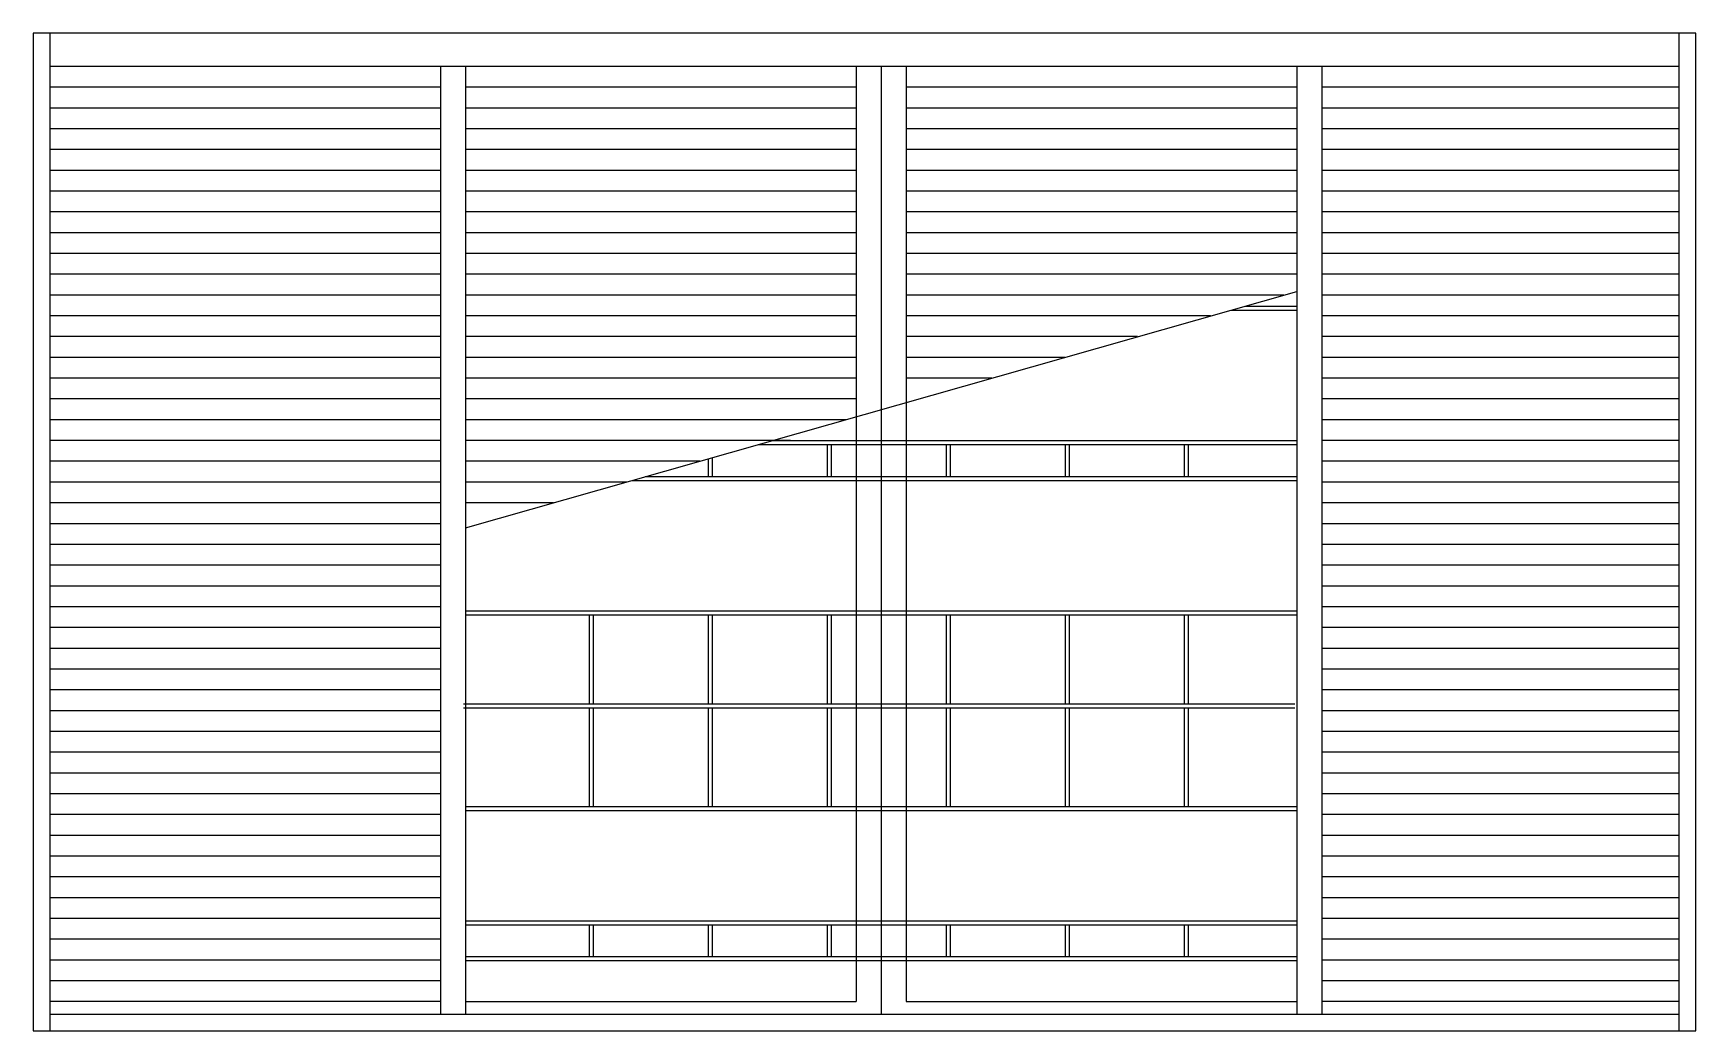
# Model space of a CAD drawing. Header units: millimetres. Extents: x 449.57 to 451.57, y 1327.45 to 1328.65.
import ezdxf

# ---------------------------------------------------------------- set-up
doc = ezdxf.new("R2010")
doc.units = ezdxf.units.MM
doc.header["$LTSCALE"] = 0.5
doc.layers.add('Gravia_Venezianas', color=1, linetype='Continuous')
doc.layers.add('Ltype_interrupção', color=7, linetype='INTERRUP')
doc.linetypes.add('INTERRUP', pattern='A,0.6,-0.04,[1,INTERRUP.shx,S=0.1,R=0,X=0,Y=0],-0.04', length=0.68)

msp = doc.modelspace()

# ---------------------------------------------------------------- linework, layer by layer
at = {"layer": 'Gravia_Venezianas', "color": 2}
for p, q in [((451.5722, 1328.6524), (449.5722, 1328.6524)), ((449.5722, 1328.6524), (449.5722, 1327.4524)), ((451.5722, 1327.4524), (451.5722, 1328.6524)), ((449.5722, 1327.4524), (451.5722, 1327.4524))]:
    msp.add_line(p, q, dxfattribs=at)
at = {"layer": 'Gravia_Venezianas'}
for p, q in [((449.5922, 1328.6524), (449.5922, 1327.4524)), ((451.5522, 1327.4524), (451.5522, 1328.6524)), ((451.5522, 1328.6124), (449.5922, 1328.6124)), ((451.5522, 1328.6124), (449.5922, 1328.6124)), ((450.0622, 1328.6124), (450.0622, 1327.4724)), ((450.0922, 1328.6124), (450.0922, 1327.4724)), ((450.5622, 1328.6124), (450.5622, 1327.4874)), ((450.5922, 1328.6124), (450.5922, 1327.4724)), ((450.6222, 1328.6124), (450.6222, 1327.4874)), ((451.0922, 1328.6124), (451.0922, 1327.4724)), ((451.1222, 1328.6124), (451.1222, 1327.4724)), ((450.0622, 1328.5874), (449.5922, 1328.5874)), ((450.5622, 1328.5874), (450.0922, 1328.5874)), ((451.0922, 1328.5874), (450.6222, 1328.5874)), ((451.5522, 1328.5874), (451.1222, 1328.5874)), ((450.0622, 1328.5624), (449.5922, 1328.5624)), ((450.5622, 1328.5624), (450.0922, 1328.5624)), ((451.0922, 1328.5624), (450.6222, 1328.5624)), ((451.5522, 1328.5624), (451.1222, 1328.5624)), ((450.0622, 1328.5374), (449.5922, 1328.5374)), ((450.5622, 1328.5374), (450.0922, 1328.5374)), ((451.0922, 1328.5374), (450.6222, 1328.5374)), ((451.5522, 1328.5374), (451.1222, 1328.5374)), ((450.0622, 1328.5124), (449.5922, 1328.5124)), ((450.5622, 1328.5124), (450.0922, 1328.5124)), ((451.0922, 1328.5124), (450.6222, 1328.5124)), ((451.5522, 1328.5124), (451.1222, 1328.5124)), ((450.0622, 1328.4874), (449.5922, 1328.4874)), ((450.5622, 1328.4874), (450.0922, 1328.4874)), ((451.0922, 1328.4874), (450.6222, 1328.4874)), ((451.5522, 1328.4874), (451.1222, 1328.4874)), ((450.0622, 1328.4624), (449.5922, 1328.4624)), ((450.5622, 1328.4624), (450.0922, 1328.4624)), ((451.0922, 1328.4624), (450.6222, 1328.4624)), ((451.5522, 1328.4624), (451.1222, 1328.4624)), ((450.0622, 1328.4374), (449.5922, 1328.4374)), ((450.5622, 1328.4374), (450.0922, 1328.4374)), ((451.0922, 1328.4374), (450.6222, 1328.4374)), ((451.5522, 1328.4374), (451.1222, 1328.4374)), ((450.0622, 1328.4124), (449.5922, 1328.4124)), ((450.5622, 1328.4124), (450.0922, 1328.4124)), ((451.0922, 1328.4124), (450.6222, 1328.4124)), ((451.5522, 1328.4124), (451.1222, 1328.4124)), ((450.0622, 1328.3874), (449.5922, 1328.3874)), ((450.5622, 1328.3874), (450.0922, 1328.3874)), ((451.0922, 1328.3874), (450.6222, 1328.3874)), ((451.5522, 1328.3874), (451.1222, 1328.3874)), ((450.0622, 1328.3624), (449.5922, 1328.3624)), ((450.5622, 1328.3624), (450.0922, 1328.3624)), ((451.0922, 1328.3624), (450.6222, 1328.3624)), ((451.5522, 1328.3624), (451.1222, 1328.3624)), ((450.0622, 1328.3374), (449.5922, 1328.3374)), ((450.5622, 1328.3374), (450.0922, 1328.3374)), ((451.0765, 1328.3374), (450.6222, 1328.3374)), ((451.0301, 1328.3242), (451.0922, 1328.3242)), ((451.5522, 1328.3374), (451.1222, 1328.3374)), ((450.0622, 1328.3124), (449.5922, 1328.3124)), ((450.5622, 1328.3124), (450.0922, 1328.3124)), ((450.9886, 1328.3124), (450.6222, 1328.3124)), ((451.0132, 1328.3194), (451.0922, 1328.3194)), ((451.5522, 1328.3124), (451.1222, 1328.3124)), ((450.0622, 1328.2874), (449.5922, 1328.2874)), ((450.5622, 1328.2874), (450.0922, 1328.2874)), ((450.9008, 1328.2874), (450.6222, 1328.2874)), ((451.5522, 1328.2874), (451.1222, 1328.2874)), ((450.0622, 1328.2624), (449.5922, 1328.2624)), ((450.5622, 1328.2624), (450.0922, 1328.2624)), ((450.813, 1328.2624), (450.6222, 1328.2624)), ((451.5522, 1328.2624), (451.1222, 1328.2624)), ((450.0622, 1328.2374), (449.5922, 1328.2374)), ((450.5622, 1328.2374), (450.0922, 1328.2374)), ((450.7252, 1328.2374), (450.6222, 1328.2374)), ((451.5522, 1328.2374), (451.1222, 1328.2374)), ((450.0622, 1328.2124), (449.5922, 1328.2124)), ((450.5622, 1328.2124), (450.0922, 1328.2124)), ((451.5522, 1328.2124), (451.1222, 1328.2124)), ((450.0622, 1328.1874), (449.5922, 1328.1874)), ((450.55, 1328.1874), (450.0922, 1328.1874)), ((451.5522, 1328.1874), (451.1222, 1328.1874)), ((450.0622, 1328.1624), (449.5922, 1328.1624)), ((450.4831, 1328.1624), (450.0922, 1328.1624)), ((450.4617, 1328.1624), (451.0922, 1328.1624)), ((451.5522, 1328.1624), (451.1222, 1328.1624)), ((450.384, 1328.1402), (450.384, 1328.1192)), ((450.3888, 1328.1416), (450.3888, 1328.1192)), ((450.4449, 1328.1576), (451.0922, 1328.1576)), ((450.5272, 1328.1576), (450.5272, 1328.1192)), ((450.532, 1328.1576), (450.532, 1328.1192)), ((450.6704, 1328.1576), (450.6704, 1328.1192)), ((450.6752, 1328.1576), (450.6752, 1328.1192)), ((450.8136, 1328.1576), (450.8136, 1328.1192)), ((450.8184, 1328.1576), (450.8184, 1328.1192)), ((450.9568, 1328.1576), (450.9568, 1328.1192)), ((450.9616, 1328.1576), (450.9616, 1328.1192)), ((450.0622, 1328.1374), (449.5922, 1328.1374)), ((450.3739, 1328.1374), (450.0922, 1328.1374)), ((451.5522, 1328.1374), (451.1222, 1328.1374)), ((450.0622, 1328.1124), (449.5922, 1328.1124)), ((450.2861, 1328.1124), (450.0922, 1328.1124)), ((450.2931, 1328.1144), (451.0922, 1328.1144)), ((450.3083, 1328.1192), (451.0922, 1328.1192)), ((451.5522, 1328.1124), (451.1222, 1328.1124)), ((450.0622, 1328.0874), (449.5922, 1328.0874)), ((450.1982, 1328.0874), (450.0922, 1328.0874)), ((451.5522, 1328.0874), (451.1222, 1328.0874)), ((450.0622, 1328.0624), (449.5922, 1328.0624)), ((451.5522, 1328.0624), (451.1222, 1328.0624)), ((450.0622, 1328.0374), (449.5922, 1328.0374)), ((451.5522, 1328.0374), (451.1222, 1328.0374)), ((450.0622, 1328.0124), (449.5922, 1328.0124)), ((451.5522, 1328.0124), (451.1222, 1328.0124)), ((450.0622, 1327.9874), (449.5922, 1327.9874)), ((451.5522, 1327.9874), (451.1222, 1327.9874)), ((450.0622, 1327.9624), (449.5922, 1327.9624)), ((451.5522, 1327.9624), (451.1222, 1327.9624)), ((450.0922, 1327.9574), (451.0922, 1327.9574)), ((450.0922, 1327.9574), (451.0922, 1327.9574)), ((450.0922, 1327.9526), (451.0922, 1327.9526)), ((450.0922, 1327.9526), (451.0922, 1327.9526)), ((450.2408, 1327.9526), (450.2408, 1327.8458)), ((450.2456, 1327.9526), (450.2456, 1327.8458)), ((450.384, 1327.9526), (450.384, 1327.8458)), ((450.3888, 1327.9526), (450.3888, 1327.8458)), ((450.5272, 1327.9526), (450.5272, 1327.8458)), ((450.532, 1327.9526), (450.532, 1327.8458)), ((450.6704, 1327.9526), (450.6704, 1327.8458)), ((450.6752, 1327.9526), (450.6752, 1327.8458)), ((450.8136, 1327.9526), (450.8136, 1327.8458)), ((450.8184, 1327.9526), (450.8184, 1327.8458)), ((450.9568, 1327.9526), (450.9568, 1327.8458)), ((450.9616, 1327.9526), (450.9616, 1327.8458)), ((450.0622, 1327.9374), (449.5922, 1327.9374)), ((451.5522, 1327.9374), (451.1222, 1327.9374)), ((450.0622, 1327.9124), (449.5922, 1327.9124)), ((450.0622, 1327.9124), (449.5922, 1327.9124)), ((451.5522, 1327.9124), (451.1222, 1327.9124)), ((450.0622, 1327.8874), (449.5922, 1327.8874)), ((451.5522, 1327.8874), (451.1222, 1327.8874)), ((450.0622, 1327.8624), (449.5922, 1327.8624)), ((451.5522, 1327.8624), (451.1222, 1327.8624)), ((450.0898, 1327.8458), (451.0898, 1327.8458)), ((450.0898, 1327.841), (451.0898, 1327.841)), ((450.2408, 1327.841), (450.2408, 1327.7222)), ((450.2456, 1327.841), (450.2456, 1327.7222)), ((450.384, 1327.841), (450.384, 1327.7222)), ((450.3888, 1327.841), (450.3888, 1327.7222)), ((450.5272, 1327.841), (450.5272, 1327.7222)), ((450.532, 1327.841), (450.532, 1327.7222)), ((450.6704, 1327.841), (450.6704, 1327.7222)), ((450.6752, 1327.841), (450.6752, 1327.7222)), ((450.8136, 1327.841), (450.8136, 1327.7222)), ((450.8184, 1327.841), (450.8184, 1327.7222)), ((450.9568, 1327.841), (450.9568, 1327.7222)), ((450.9616, 1327.841), (450.9616, 1327.7222)), ((450.0622, 1327.8374), (449.5922, 1327.8374)), ((451.5522, 1327.8374), (451.1222, 1327.8374)), ((450.0622, 1327.8124), (449.5922, 1327.8124)), ((451.5522, 1327.8124), (451.1222, 1327.8124)), ((450.0622, 1327.7874), (449.5922, 1327.7874)), ((451.5522, 1327.7874), (451.1222, 1327.7874)), ((450.0622, 1327.7624), (449.5922, 1327.7624)), ((450.0622, 1327.7624), (449.5922, 1327.7624)), ((451.5522, 1327.7624), (451.1222, 1327.7624)), ((450.0622, 1327.7374), (449.5922, 1327.7374)), ((450.0922, 1327.7222), (451.0922, 1327.7222)), ((450.0922, 1327.7222), (451.0922, 1327.7222)), ((451.5522, 1327.7374), (451.1222, 1327.7374)), ((450.0622, 1327.7124), (449.5922, 1327.7124)), ((450.0922, 1327.7174), (451.0922, 1327.7174)), ((450.0922, 1327.7174), (451.0922, 1327.7174)), ((451.5522, 1327.7124), (451.1222, 1327.7124)), ((450.0622, 1327.6874), (449.5922, 1327.6874)), ((451.5522, 1327.6874), (451.1222, 1327.6874)), ((450.0622, 1327.6624), (449.5922, 1327.6624)), ((451.5522, 1327.6624), (451.1222, 1327.6624)), ((450.0622, 1327.6374), (449.5922, 1327.6374)), ((451.5522, 1327.6374), (451.1222, 1327.6374)), ((450.0622, 1327.6124), (449.5922, 1327.6124)), ((451.5522, 1327.6124), (451.1222, 1327.6124)), ((450.0622, 1327.5874), (449.5922, 1327.5874)), ((450.0922, 1327.5847), (451.0922, 1327.5847)), ((450.0922, 1327.5847), (451.0922, 1327.5847)), ((451.5522, 1327.5874), (451.1222, 1327.5874)), ((450.0622, 1327.5624), (449.5922, 1327.5624)), ((450.0622, 1327.5624), (449.5922, 1327.5624)), ((450.0922, 1327.5799), (451.0922, 1327.5799)), ((450.0922, 1327.5799), (451.0922, 1327.5799)), ((450.2408, 1327.5799), (450.2408, 1327.5415)), ((450.2456, 1327.5799), (450.2456, 1327.5415)), ((450.384, 1327.5799), (450.384, 1327.5415)), ((450.3888, 1327.5799), (450.3888, 1327.5415)), ((450.5272, 1327.5799), (450.5272, 1327.5415)), ((450.532, 1327.5799), (450.532, 1327.5415)), ((450.6704, 1327.5799), (450.6704, 1327.5415)), ((450.6752, 1327.5799), (450.6752, 1327.5415)), ((450.8136, 1327.5799), (450.8136, 1327.5415)), ((450.8184, 1327.5799), (450.8184, 1327.5415)), ((450.9568, 1327.5799), (450.9568, 1327.5415)), ((450.9616, 1327.5799), (450.9616, 1327.5415)), ((451.5522, 1327.5624), (451.1222, 1327.5624)), ((450.0922, 1327.5415), (451.0922, 1327.5415)), ((450.0922, 1327.5415), (451.0922, 1327.5415)), ((450.0622, 1327.5374), (449.5922, 1327.5374)), ((450.0922, 1327.5367), (451.0922, 1327.5367)), ((450.0922, 1327.5367), (451.0922, 1327.5367)), ((451.5522, 1327.5374), (451.1222, 1327.5374)), ((450.0622, 1327.5124), (449.5922, 1327.5124)), ((451.5522, 1327.5124), (451.1222, 1327.5124)), ((450.0622, 1327.4874), (449.5922, 1327.4874)), ((450.0922, 1327.4874), (450.5622, 1327.4874)), ((450.6222, 1327.4874), (451.0922, 1327.4874)), ((451.5522, 1327.4874), (451.1222, 1327.4874)), ((449.5922, 1327.4724), (451.5522, 1327.4724))]:
    msp.add_line(p, q, dxfattribs=at)
at = {"layer": 'Ltype_interrupção', "color": 1}
msp.add_line((450.0922, 1328.0572), (451.0922, 1328.3419), dxfattribs=at)

doc.saveas('drawing.dxf')
